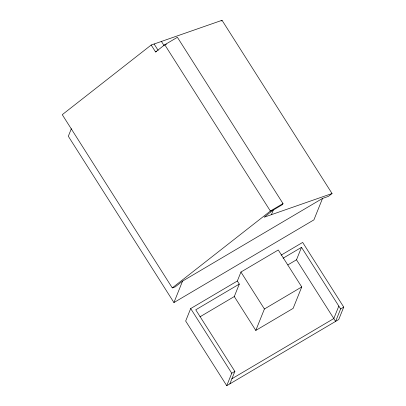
<?xml version="1.0" encoding="UTF-8"?>
<svg xmlns="http://www.w3.org/2000/svg" width="406" height="406" viewBox="0 0 406 406"><rect width="100%" height="100%" fill="white"/><g stroke="black" fill="none" stroke-linecap="round" stroke-linejoin="round"><path stroke-width="0.61" d="M71.349 128.732L68.32 136.264L173.935 302.556L313.909 219.874L322.526 198.438L328.378 196.397L332.052 193.52L222.036 20.3L151.184 45.02L62.265 114.675L172.281 287.895L175.209 286.875L182.553 281.119L322.526 198.438M173.935 302.556L182.553 281.119M237.343 281.003L239.296 284.083L234.287 296.547L255.8 330.423L293.127 308.377L301.744 286.94L278.272 249.989L240.946 272.035L237.343 281.003L190.683 308.565L185.669 321.029L226.746 385.7L338.721 319.552L343.735 307.088L302.663 242.418L281.13 255.141M271.441 214.667L273.304 210.029L282.637 204.512L283.007 203.589L177.397 37.296L164.765 44.756L155.584 51.948L151.184 45.02M226.746 385.7L231.755 373.236L234.866 371.399L195.748 309.808L239.296 284.083M229.852 383.863L234.866 371.399M255.8 330.423L264.418 308.991L301.744 286.94M296.497 259.804L301.506 247.335L340.624 308.925L335.615 321.39L296.497 259.804L287.839 264.915M338.822 306.088L333.808 318.553L231.867 378.773M221.118 21.021L222.036 20.3M172.281 287.895L270.381 211.049L283.007 203.589M283.114 258.201L301.506 247.335M199.991 316.807L234.287 296.547M340.624 308.925L343.735 307.088M166.521 44.142L164.765 44.756L270.381 211.049L273.304 210.029L264.123 217.22L332.052 193.52M155.584 51.948L156.752 51.542M161.426 41.448L164.131 45.711M154.107 44L158.173 50.395M240.946 272.035L264.418 308.991M190.683 308.565L231.755 373.236"/></g></svg>
